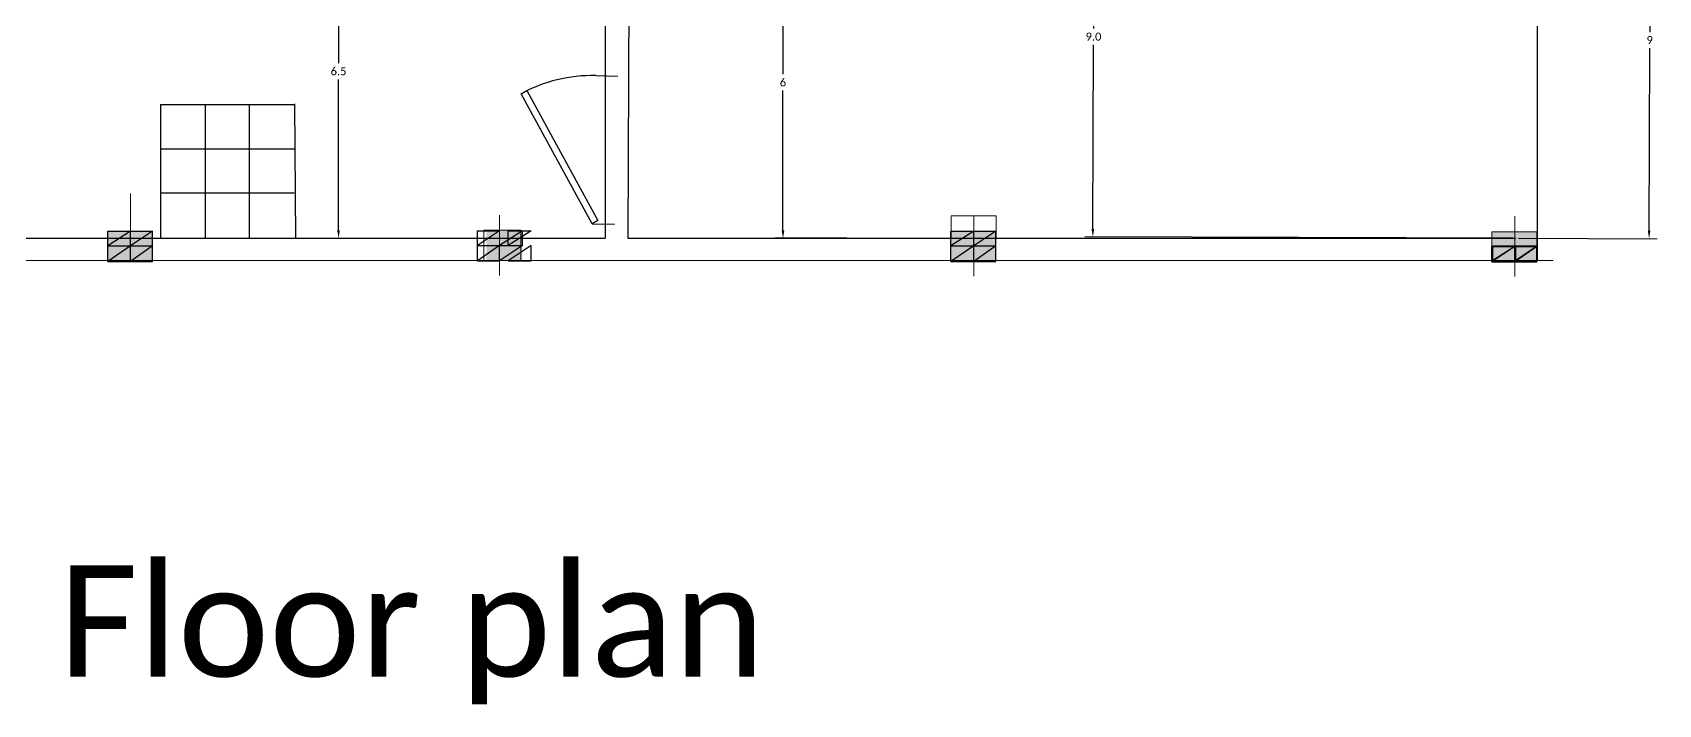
# Model space of a CAD drawing. Header units: feet. Extents: x 12482 to 12686, y -990 to -840.
# Drawn here: x 12614.11 to 12650.7, y -933 to -917.88 of the extents above; entities that cross this region are included whole.
import ezdxf

# ---------------------------------------------------------------- set-up
doc = ezdxf.new("R2010")
doc.units = ezdxf.units.FT
doc.layers.get('0').update_dxf_attribs({"true_color": 0xffffff})
doc.layers.add('Layer1', color=7, linetype='Continuous')
doc.styles.get("Standard").update_dxf_attribs({"font": 'calibri.ttf'})
doc.dimstyles.get("Standard").update_dxf_attribs({"dimtxt": 0.18, "dimasz": 0.18, "dimexe": 0.18, "dimexo": 0.0625, "dimgap": 0.09, "dimtad": 0, "dimtih": 1, "dimtoh": 1, "dimdec": 4, "dimzin": 0, "dimdsep": 46, "dimtxsty": 'Standard', "dimcen": 0.09, "dimadec": 0, "dimazin": 0, "dimtfac": 1, "dimtdec": 4, "dimtofl": 0, "dimtmove": 0, "dimatfit": 3, "dimfxl": 1, "dimtolj": 1, "dimtzin": 0, "dimarcsym": 0})

# ---------------------------------------------------------------- blocks, each defined once
blk = doc.blocks.new('*U30')
at = {"transparency": 33554687}
for p, q in [((0, 0), (0, -6)), ((40, 0), (40, -6))]:
    blk.add_line(p, q, dxfattribs=at)
blk.add_lwpolyline([(0, 0), (34.64, 20), (35.52, 18.48), (0.87, -1.52)], close=True, dxfattribs=at)
blk.add_arc((0, 0), 40, 0, 30, dxfattribs=at)
blk = doc.blocks.new('*D43')
at = {"layer": 'Defpoints', "color": 0, "transparency": 16777216}
for p in [(12647.517, -912.5), (12647.486, -922.513), (12650.488, -922.522)]:
    blk.add_point(p, dxfattribs=at)
at = {"layer": 'Layer1', "color": 0, "lineweight": -2, "transparency": 16777216}
for p, q in [((12647.579, -912.5), (12650.698, -912.51)), ((12650.518, -912.689), (12650.502, -917.872)), ((12650.488, -922.342), (12650.501, -918.236)), ((12647.549, -922.513), (12650.668, -922.523))]:
    blk.add_line(p, q, dxfattribs=at)
at = {"layer": 'Layer1', "color": 0, "transparency": 16777216}
for points in [[(12650.488, -912.689), (12650.548, -912.689), (12650.518, -912.509)], [(12650.458, -922.342), (12650.518, -922.342), (12650.488, -922.522)]]:
    blk.add_solid(points, dxfattribs=at)
at = {"layer": 'Layer1', "color": 0, "transparency": 16777216, "insert": (12650.501, -918.054), "char_height": 0.18, "attachment_point": 5}
blk.add_mtext('\\A1;9', dxfattribs=at)
blk = doc.blocks.new('*D45')
at = {"layer": 'Defpoints', "color": 0, "transparency": 16777216}
for p in [(12632.5, -915.5), (12631, -922.513), (12632.5, -922.513)]:
    blk.add_point(p, dxfattribs=at)
at = {"layer": 'Layer1', "color": 0, "lineweight": -2, "transparency": 16777216}
for p, q in [((12632.438, -915.5), (12630.82, -915.5)), ((12631, -915.68), (12631, -918.824)), ((12631, -922.333), (12631, -919.189)), ((12632.438, -922.513), (12630.82, -922.513))]:
    blk.add_line(p, q, dxfattribs=at)
at = {"layer": 'Layer1', "color": 0, "transparency": 16777216}
for points in [[(12630.97, -915.68), (12631.03, -915.68), (12631, -915.5)], [(12630.97, -922.333), (12631.03, -922.333), (12631, -922.513)]]:
    blk.add_solid(points, dxfattribs=at)
at = {"layer": 'Layer1', "color": 0, "transparency": 16777216, "insert": (12631, -919.006), "char_height": 0.18, "attachment_point": 5}
blk.add_mtext('\\A1;6', dxfattribs=at)
blk = doc.blocks.new('*D46')
at = {"layer": 'Defpoints', "color": 0, "transparency": 16777216}
for p in [(12621, -915), (12621, -922.513), (12621, -922.513)]:
    blk.add_point(p, dxfattribs=at)
at = {"layer": 'Layer1', "color": 0, "lineweight": -2, "transparency": 16777216}
for p, q in [((12621, -915.18), (12621, -918.574)), ((12621.063, -915), (12621.18, -915)), ((12621, -922.333), (12621, -918.939)), ((12621.063, -922.513), (12621.18, -922.513))]:
    blk.add_line(p, q, dxfattribs=at)
at = {"layer": 'Layer1', "color": 0, "transparency": 16777216}
for points in [[(12620.97, -915.18), (12621.03, -915.18), (12621, -915)], [(12620.97, -922.333), (12621.03, -922.333), (12621, -922.513)]]:
    blk.add_solid(points, dxfattribs=at)
at = {"layer": 'Layer1', "color": 0, "transparency": 16777216, "insert": (12621, -918.756), "char_height": 0.18, "attachment_point": 5}
blk.add_mtext('\\A1;6.5', dxfattribs=at)
blk = doc.blocks.new('*D55')
at = {"layer": 'Defpoints', "color": 0, "transparency": 16777216}
for p in [(12638, -913.471), (12647.514, -913.5), (12647.486, -922.513)]:
    blk.add_point(p, dxfattribs=at)
at = {"layer": 'Layer1', "color": 0, "lineweight": -2, "transparency": 16777216}
for p, q in [((12647.451, -913.5), (12637.82, -913.47)), ((12638, -913.651), (12637.987, -917.795)), ((12637.973, -922.303), (12637.986, -918.159)), ((12647.424, -922.513), (12637.792, -922.483))]:
    blk.add_line(p, q, dxfattribs=at)
at = {"layer": 'Layer1', "color": 0, "transparency": 16777216}
for points in [[(12637.97, -913.651), (12638.03, -913.651), (12638, -913.471)], [(12637.943, -922.303), (12638.003, -922.304), (12637.972, -922.483)]]:
    blk.add_solid(points, dxfattribs=at)
at = {"layer": 'Layer1', "color": 0, "transparency": 16777216, "insert": (12637.986, -917.977), "char_height": 0.18, "attachment_point": 5}
blk.add_mtext('\\A1;9.0', dxfattribs=at)

msp = doc.modelspace()

# ---------------------------------------------------------------- hatches: boundary and pattern name
at = {"true_color": 0x000001, "transparency": 33554687}
h = msp.add_hatch(color=1, dxfattribs=at)
h.paths.add_polyline_path([(12616.32065, -922.68316), (12616.32065, -922.35359), (12615.80569, -922.68316)])
h.paths.add_polyline_path([(12616.32065, -922.35359), (12615.80569, -922.68316), (12615.80569, -922.35359)], flags=17)
h = msp.add_hatch(color=1, dxfattribs=at)
h.paths.add_polyline_path([(12616.815, -922.68316), (12616.815, -922.35359), (12616.32065, -922.68316)])
h.paths.add_polyline_path([(12616.815, -922.35359), (12616.32065, -922.68316), (12616.32065, -922.35359)], flags=17)
h = msp.add_hatch(color=1, dxfattribs=at)
h.paths.add_polyline_path([(12624.81767, -922.67286), (12624.81767, -922.34329), (12624.32331, -922.67286)])
h.paths.add_polyline_path([(12624.81767, -922.34329), (12624.32331, -922.67286), (12624.32331, -922.34329)])
h = msp.add_hatch(color=1, dxfattribs=at)
h.paths.add_polyline_path([(12625.13666, -922.67286), (12625.13666, -922.34329), (12624.6217, -922.67286)])
h.paths.add_polyline_path([(12625.13666, -922.34329), (12624.6217, -922.67286), (12624.6217, -922.34329)])
h = msp.add_hatch(color=1, dxfattribs=at)
h.paths.add_polyline_path([(12635.29155, -922.68316), (12635.29155, -922.35359), (12634.77659, -922.68316)])
h.paths.add_polyline_path([(12635.29155, -922.35359), (12634.77659, -922.68316), (12634.77659, -922.35359)])
h = msp.add_hatch(color=1, dxfattribs=at)
h.paths.add_polyline_path([(12635.7859, -922.68316), (12635.7859, -922.35359), (12635.29155, -922.68316)])
h.paths.add_polyline_path([(12635.7859, -922.35359), (12635.29155, -922.68316), (12635.29155, -922.35359)])
h = msp.add_hatch(color=1, dxfattribs=at)
h.paths.add_polyline_path([(12647.46648, -922.69594), (12647.46648, -922.36637), (12646.95153, -922.69594)])
h.paths.add_polyline_path([(12647.46648, -922.36637), (12646.95153, -922.69594), (12646.95153, -922.36637)])
h = msp.add_hatch(color=1, dxfattribs=at)
h.paths.add_polyline_path([(12647.96084, -922.69594), (12647.96084, -922.36637), (12647.46648, -922.69594)])
h.paths.add_polyline_path([(12647.96084, -922.36637), (12647.46648, -922.69594), (12647.46648, -922.36637)])
h = msp.add_hatch(color=1, dxfattribs=at)
h.paths.add_polyline_path([(12616.32065, -923.03333), (12616.32065, -922.68316), (12615.80569, -923.03333)])
h.paths.add_polyline_path([(12616.32065, -922.68316), (12615.80569, -923.03333), (12615.80569, -922.68316)], flags=17)
h = msp.add_hatch(color=1, dxfattribs=at)
h.paths.add_polyline_path([(12616.815, -923.03333), (12616.815, -922.68316), (12616.32065, -923.03333)])
h.paths.add_polyline_path([(12616.815, -922.68316), (12616.32065, -923.03333), (12616.32065, -922.68316)], flags=0)
h = msp.add_hatch(color=1, dxfattribs=at)
h.paths.add_polyline_path([(12624.81767, -923.02303), (12624.81767, -922.67286), (12624.32331, -923.02303)])
h.paths.add_polyline_path([(12624.81767, -922.67286), (12624.32331, -923.02303), (12624.32331, -922.67286)])
h = msp.add_hatch(color=1, dxfattribs=at)
h.paths.add_polyline_path([(12625.13666, -923.02303), (12625.13666, -922.67286), (12624.6217, -923.02303)])
h.paths.add_polyline_path([(12625.13666, -922.67286), (12624.6217, -923.02303), (12624.6217, -922.67286)])
h = msp.add_hatch(color=1, dxfattribs=at)
h.paths.add_polyline_path([(12635.29155, -923.03333), (12635.29155, -922.68316), (12634.77659, -923.03333)])
h.paths.add_polyline_path([(12635.29155, -922.68316), (12634.77659, -923.03333), (12634.77659, -922.68316)])
h = msp.add_hatch(color=1, dxfattribs=at)
h.paths.add_polyline_path([(12635.7859, -923.03333), (12635.7859, -922.68316), (12635.29155, -923.03333)])
h.paths.add_polyline_path([(12635.7859, -922.68316), (12635.29155, -923.03333), (12635.29155, -922.68316)])
h = msp.add_hatch(color=1, dxfattribs=at)
h.paths.add_polyline_path([(12647.46648, -923.04611), (12647.46648, -922.69594), (12646.95153, -923.04611)])
h.paths.add_polyline_path([(12647.46648, -922.69594), (12646.95153, -923.04611), (12646.95153, -922.69594)])
h = msp.add_hatch(color=1, dxfattribs=at)
h.paths.add_polyline_path([(12647.96084, -923.04611), (12647.96084, -922.69594), (12647.46648, -923.04611)])
h.paths.add_polyline_path([(12647.96084, -922.69594), (12647.46648, -923.04611), (12647.46648, -922.69594)])

# ---------------------------------------------------------------- linework, layer by layer
at = {"color": 1, "linetype": 'Continuous', "lineweight": 9, "true_color": 0x000001, "transparency": 33554687}
for p, q in [((12616.32065, -922.8629), (12616.32065, -921.50342)), ((12624.6217, -923.3526), (12624.6217, -921.99312)), ((12635.29155, -923.3629), (12635.29155, -922.00342)), ((12647.46648, -923.37568), (12647.46648, -922.0162)), ((12617.16517, -923.01273), (12615.47612, -923.01273)), ((12627.56724, -923.01273), (12625.87819, -923.01273)), ((12636.13607, -923.01273), (12634.42642, -923.01273)), ((12648.33018, -923.01273), (12646.62053, -923.01273))]:
    msp.add_line(p, q, dxfattribs=at)
at = {"color": 7, "linetype": 'Continuous', "lineweight": 30, "true_color": 0x000007, "transparency": 33554687}
for p, q in [((12612.75717, -922.51273), (12620.03185, -922.51273)), ((12620.03185, -922.51273), (12627, -922.51273)), ((12627.50565, -922.51273), (12647.4861, -922.51273))]:
    msp.add_line(p, q, dxfattribs=at)
at = {"color": 1, "linetype": 'Continuous', "lineweight": 9, "true_color": 0x000001, "transparency": 33554687}
for points in [[(12634.77659, -923.03333), (12634.78689, -922.00748), (12635.7962, -922.00748), (12635.7859, -923.03333)], [(12615.80569, -923.03333), (12615.80569, -922.35359), (12616.815, -922.35359), (12616.815, -923.03333)], [(12624.27153, -923.01273), (12624.27153, -922.33299), (12625.10144, -922.33299), (12625.10144, -923.01273)], [(12646.95153, -923.04611), (12646.95153, -922.36637), (12647.96084, -922.36637), (12647.96084, -923.04611)]]:
    msp.add_lwpolyline(points, close=True, dxfattribs=at)
at = {"color": 1, "linetype": 'Continuous', "lineweight": -2, "true_color": 0x000001, "transparency": 33554687}
for points in [[(12616.32065, -922.68316), (12616.32065, -922.35359), (12615.80569, -922.68316)], [(12616.32065, -922.35359), (12615.80569, -922.68316), (12615.80569, -922.35359)], [(12616.815, -922.68316), (12616.815, -922.35359), (12616.32065, -922.68316)], [(12616.815, -922.35359), (12616.32065, -922.68316), (12616.32065, -922.35359)], [(12624.6217, -922.34329), (12624.12735, -922.67286), (12624.12735, -922.34329)], [(12625.13666, -922.67286), (12625.13666, -922.34329), (12624.6217, -922.67286)], [(12625.33262, -922.34329), (12624.81767, -922.67286), (12624.81767, -922.34329)], [(12635.29155, -922.68316), (12635.29155, -922.35359), (12634.77659, -922.68316)], [(12635.29155, -922.35359), (12634.77659, -922.68316), (12634.77659, -922.35359)], [(12635.7859, -922.68316), (12635.7859, -922.35359), (12635.29155, -922.68316)], [(12635.7859, -922.35359), (12635.29155, -922.68316), (12635.29155, -922.35359)], [(12616.32065, -923.03333), (12616.32065, -922.68316), (12615.80569, -923.03333)], [(12616.32065, -922.68316), (12615.80569, -923.03333), (12615.80569, -922.68316)], [(12616.815, -923.03333), (12616.815, -922.68316), (12616.32065, -923.03333)], [(12616.815, -922.68316), (12616.32065, -923.03333), (12616.32065, -922.68316)], [(12624.6217, -923.02303), (12624.6217, -922.67286), (12624.12735, -923.02303)], [(12624.6217, -922.67286), (12624.12735, -923.02303), (12624.12735, -922.67286)], [(12625.13666, -922.67286), (12624.6217, -923.02303), (12624.6217, -922.67286)], [(12625.33262, -923.02303), (12625.33262, -922.67286), (12624.81767, -923.02303)], [(12635.29155, -923.03333), (12635.29155, -922.68316), (12634.77659, -923.03333)], [(12635.29155, -922.68316), (12634.77659, -923.03333), (12634.77659, -922.68316)], [(12635.7859, -923.03333), (12635.7859, -922.68316), (12635.29155, -923.03333)], [(12635.7859, -922.68316), (12635.29155, -923.03333), (12635.29155, -922.68316)], [(12647.46648, -923.04611), (12647.46648, -922.69594), (12646.95153, -923.04611)], [(12647.46648, -922.69594), (12646.95153, -923.04611), (12646.95153, -922.69594)], [(12647.48565, -923.01273), (12647.48565, -922.68316), (12646.9707, -923.01273)], [(12647.48565, -922.68316), (12646.9707, -923.01273), (12646.9707, -922.68316)], [(12647.96084, -923.04611), (12647.96084, -922.69594), (12647.46648, -923.04611)], [(12647.96084, -922.69594), (12647.46648, -923.04611), (12647.46648, -922.69594)], [(12647.98001, -923.01273), (12647.98001, -922.68316), (12647.48565, -923.01273)], [(12647.98001, -922.68316), (12647.48565, -923.01273), (12647.48565, -922.68316)]]:
    msp.add_lwpolyline(points, close=True, dxfattribs=at)
at = {"layer": 'Layer1', "transparency": 33554687}
for p, q in [((12647.98001, -923.01273), (12647.98001, -897.94478)), ((12626.99996, -914.96084), (12627, -922.51273)), ((12627.53742, -915.5), (12627.50565, -922.51273)), ((12616.99393, -919.5), (12620.00607, -919.5)), ((12617, -922.51273), (12617, -919.5)), ((12618, -919.5), (12618, -922.499)), ((12619, -922.5), (12619, -919.5)), ((12620.01206, -919.48707), (12620.0319, -922.52135)), ((12617, -920.5), (12620, -920.5)), ((12620, -921.5), (12617, -921.5)), ((12588, -923), (12647.98001, -923.01273)), ((12619.2481, -923.01273), (12619.2481, -923.01273)), ((12619.2481, -923.01273), (12619.2481, -923.01273))]:
    msp.add_line(p, q, dxfattribs=at)

# ---------------------------------------------------------------- block references
at = {"layer": 'Layer1', "color": 236, "true_color": 0x6d0333, "transparency": 33554687, "xscale": 0.08333333333333333, "yscale": 0.08333333333333333, "zscale": 0.08333333333333333, "rotation": 88.63272237885488}
msp.add_blockref('*U30', (12626.70565, -922.18581), dxfattribs=at)

# ---------------------------------------------------------------- texts
at = {"layer": 'Layer1', "transparency": 33554687, "insert": (12607.75, -929.875), "char_height": 2.5, "attachment_point": 1}
msp.add_mtext_dynamic_manual_height_columns('2nd Floor plan', width=27.375, gutter_width=12.5, heights=[0], dxfattribs=at)

# ---------------------------------------------------------------- dimensions: what is measured, and where the dimension line sits
at = {"layer": 'Layer1', "color": 32, "true_color": 0xdd6e00, "transparency": 33554605}
dim = msp.add_linear_dim(base=(12650.48761, -922.52197), p1=(12647.51694, -912.5), p2=(12647.4861, -922.51273), angle=269.823522, text='9', dimstyle='Standard', override={"dimdec": 1}, dxfattribs=at)
dim.commit()
dim.dimension.update_dxf_attribs({"geometry": '*D43', "text_midpoint": (12650.50137, -918.05375), "dimtype": 161})
dim = msp.add_aligned_dim(p1=(12647.4861, -922.51273), p2=(12647.51386, -913.5), distance=9.51382, dimstyle='Standard', override={"dimdec": 1}, dxfattribs=at)
dim.commit()
dim.dimension.update_dxf_attribs({"geometry": '*D55', "text_midpoint": (12637.98621, -917.97706)})
for base, p1, p2, text, picture, middle in [((12621, -922.51273), (12621, -915), (12621, -922.51273), '6.5', '*D46', (12621, -918.75636)), ((12631, -922.51273), (12632.5, -915.5), (12632.5, -922.51273), '6', '*D45', (12631, -919.00636))]:
    dim = msp.add_linear_dim(base=base, p1=p1, p2=p2, angle=90, text=text, dimstyle='Standard', override={"dimdec": 1}, dxfattribs=at)
    dim.commit()
    dim.dimension.update_dxf_attribs({"geometry": picture, "text_midpoint": middle})

doc.saveas('drawing.dxf')
